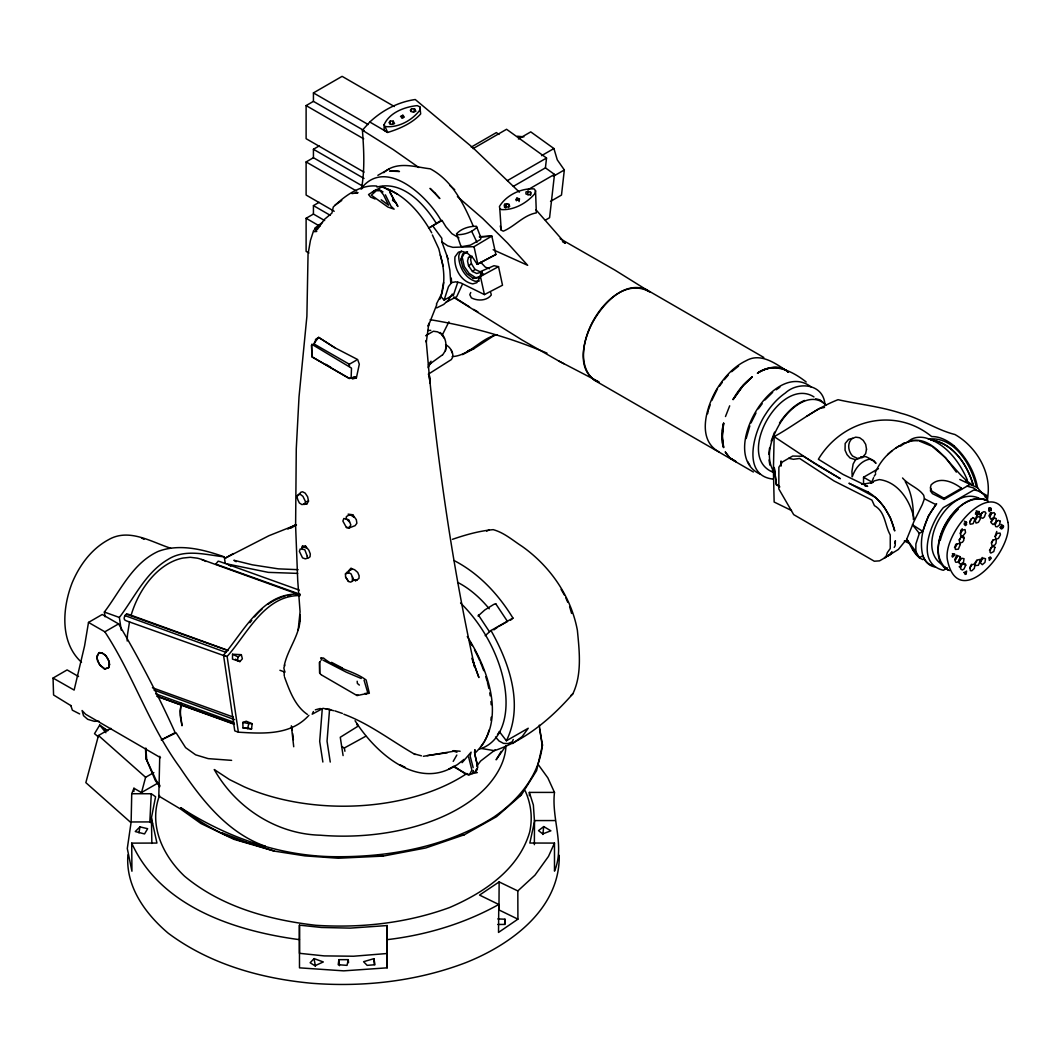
<?xml version="1.0" encoding="UTF-8"?>
<svg xmlns="http://www.w3.org/2000/svg" width="1061" height="1061" viewBox="0 0 1061 1061"><rect width="100%" height="100%" fill="white"/><g stroke="black" fill="none" stroke-linecap="round" stroke-linejoin="round"><path stroke-width="1.5" d="M299.454 939.661L299.454 925.152L321.403 927.473L350.316 928.123L387.172 925.55L387.185 967.831L343.684 970.855L299.494 967.844L299.454 939.661C235.104 931.054 160.49 906.903 131.71 843.137L156.935 843.057L151.431 817.845L155.582 796.758L151.272 793.734L131.736 793.734L131.14 821.97L127.293 848.521L131.935 871.24L131.71 843.137M384.122 124.667L384.122 130.344L387.716 132.439C399.612 128.805 412.265 123.275 420.673 113.938L419.891 106.869L417.212 105.623C404.718 106.816 389.52 112.532 384.122 124.667L387.716 132.439L369.812 122.015L362.411 130.185C363.843 149.654 365.011 169.535 361.456 188.831M387.185 967.831L387.172 925.55M781.029 465.66L781.029 460.978L781.095 465.925M133.925 791.453L133.938 788.243L141.445 792.567L157.917 783.071M517.821 890.935L499.134 881.916L498.962 909.927L517.914 919.158L517.821 890.935L534.969 875.153L548.497 856.386L554.479 843.084L529.837 843.031L534.505 821.519L533.365 805.02L529.346 792.408L554.479 792.408C551.349 818.88 565.181 845.577 554.492 871.161L554.479 843.084M499.134 881.916L479.545 895.086L498.776 904.476L498.524 932.42L517.914 919.158M935.497 567.065C929.396 566.295 924.582 561.455 922.765 555.739L919.356 557.701L915.829 551.428L915.882 543.975L919.356 533.391L922.752 531.428L928.388 515.885L936.624 503.736C925.762 517.609 918.853 535.938 922.354 553.63A42.917 24.124 -58.6 0 0 930.616 564.876L932.844 565.659M474.917 751.294L474.943 749.676L474.492 752.634M232.558 654.239L232.478 659.093L239.879 661.587L242.372 658.801L241.324 654.664L232.558 654.239L237.969 656.892L241.324 654.664M504.545 207.452L504.612 204.322L506.681 203.672L508.962 204.335L509.678 206.391L506.283 207.213L504.386 205.861L504.612 204.322M987.3 499.094C992.552 473.882 976.783 446.814 954.887 434.493C936.2 429.851 920.033 418.034 901.041 413.286C880.55 406.509 859.012 404.36 838.044 399.692C814.729 408.697 795.962 424.652 774.145 436.641L773.403 469.758L774.145 502.025L791.506 510.513M159.747 756.281L158.818 796.068L180.887 809.225L200.967 823.535L233.858 839.304L274.481 851.147L304.918 855.882L338.287 858.243L383.048 856.108L425.7 847.978L464.347 834.755L496.548 816.678L521.309 795.034L536.587 770.644L542.476 744.941L539.532 728.827M311.616 345.382L311.961 356.828L349.162 378.26L351.125 377.981L351.496 368.114L313.008 344.997L311.563 345.475L311.961 356.828L349.281 378.552L355.103 376.96L356.39 377.888L359.308 364.215L357.65 359.533L334.772 347.703L318.645 337.385L315.581 339.401L315.157 342.597M298.154 630.154L300.077 611.773L297.73 580.646L295.608 525.924L296.271 448.843L299.016 396.88L306.894 316.284L308.048 254.149L310.435 240.449L313.724 230.25M152.532 823.601L149.826 821.917L151.272 793.734M982.194 557.463L980.51 561.587M504.651 923.919L504.956 919.211L497.821 918.919M974.979 519.001L973.136 523.696L970.258 524.227L969.741 522.794L971.266 519.094L973.07 517.887L974.979 519.001L972.592 517.543M930.683 488.1L930.484 490.978L932.407 493.617L944.065 499.439L970.112 484.413L977.367 487.556L982.314 493.365M180.98 704.623L180.158 715.525L182.015 725.751L180.078 710.897L181.312 703.35M530.46 195.224L530.686 192.28L528.02 191.338L525.951 191.988L525.964 193.977L528.617 194.919L530.686 194.269L530.686 192.28M322.279 708.775L319.693 741.387L322.862 762.023M329.56 709.411L327.04 741.188L330.25 762.063M527.768 194.587L528.02 191.338M506.004 745.485C505.46 761.573 496.601 776.201 485.885 787.7A163.036 94.124 0 0 1 320.303 835.206C276.271 834.118 235.661 807.527 214.229 769.53L229.521 779.583L244.083 786.758A163.036 94.124 0 0 0 466.867 773.509M299.666 621.454L300.223 614.969C301.205 633.775 287.783 648.231 284.242 665.671M534.359 844.675L534.505 821.519M956.81 555.102L954.781 559.624M962.194 528.723L960.125 533.404M559.24 855.299C560.102 908.985 510.885 944.714 465.739 962.672C416.814 981.319 363.698 987.3 311.655 983.268C260.767 978.547 209.64 964.131 168.235 933.216C145.344 913.879 125.331 886.24 127.93 854.887M442.623 354.958L445.408 350.66C446.84 344.175 445.7 336.655 440.05 332.464M237.584 660.592L237.969 656.892M723.629 423.153L722.117 437.49L722.103 442.185L723.589 447.49L721.918 430.726L723.629 423.153L722.117 437.49L723.589 447.49M959.263 539.956L959.834 543.073L962.46 542.251L963.746 540.42L963.879 536.972L961.107 537.145L959.263 539.956L960.245 538.338M508.604 207.585L508.962 204.335M513.312 186.391L545.42 167.863L546.534 158.023L506.574 129.283L473.073 148.62M545.42 167.863L554.492 174.389L549.585 217.704L545.407 220.118M518.405 139.018L530.752 131.882L553.908 148.54L557.277 159.853L564.333 169.959L561.494 195.065L550.513 201.404M542.834 834.49L543.736 826.572L550.871 830.816L542.755 833.893L538.511 830.644L543.736 826.572M768.814 454.387L769.517 448.127M251.537 728.841L252.186 723.721L246.245 721.228L242.81 722.435L243.009 727.912L251.537 728.841L243.009 727.912M519.094 201.603L519.439 198.898L516.959 198.089L515.792 199.733L518.643 200.396L519.439 198.898M338.897 959.674L338.207 964.701L347.027 965.377L348.273 959.661L338.897 959.674L339.44 965.656M445.408 350.66L446.044 346.363M78.58 676.547L67.108 669.915L53.05 678.059L74.137 690.074L84.588 645.844L88.501 622.422L104.853 631.812C133.301 675.154 149.15 725.565 179.826 767.368C201.537 799.715 227.293 832.819 265.316 846.254C233.818 842.646 205.609 826.506 180.728 807.686C226.378 837.102 279.123 856.015 333.777 856.704C389.201 857.341 446.111 847.049 493.604 817.222C518.007 800.471 538.497 776.48 542.277 746.201L542.476 744.941M138.978 832.845L139.946 826.877L147.651 828.707L144.535 833.933L135.251 831.545L139.946 826.877M959.82 558.126L958.759 560.712M495.567 604.359L495.686 603.682L493.683 604.465L484.771 609.982L478.047 616.03M894.9 543.404L895.365 540.712L895.179 545.659L894.198 547.423M707.634 413.75L708.151 410.886M443.617 282.465L441.442 294.215L436.376 304.149M159.561 795.458C148.341 825.113 162.824 855.577 184.468 876.134C221.311 906.863 268.937 919.874 315.767 925.285C361.058 928.216 406.827 923.15 449.599 907.526C483.763 892.765 518.55 869.768 529.638 832.209A189.985 109.721 0.1 0 0 525.208 790.843M389.732 123.991L390.302 121.02L393.22 121.153L394.559 123.593L391.191 124.402L388.989 122.665L390.302 121.02M411.071 111.657L411.655 108.686L414.559 108.819L415.899 111.259L412.543 112.068L410.328 110.344L411.655 108.686M961.014 531.057L961.279 529.691M991.531 512.37L989.382 516.574M516.428 200.781L516.959 198.089M961.041 564.77L961.306 563.431M392.543 124.349L393.22 121.153M413.896 112.028L414.559 108.819M991.093 510.049L991.014 508.179L989.993 508.179L988.653 510.182L989.197 511.548L991.093 510.049L988.786 508.683M505.699 207.969L506.681 203.672M481.906 272.027L480.898 276.351L481.906 272.027L476.734 273.473L472.477 271.483L468.551 265.794L467.516 261.019L468.471 257.571L470.726 256.112M535.553 190.808L534.903 193.593C526.853 203.049 514.068 210.343 501.415 209.587L499.771 208.526L499.439 206.51C506.203 195.211 521.137 187.983 534.174 188.911L535.553 190.808L536.335 212.89C523.458 215.171 514.903 226.351 503.299 231.165L501.243 230.197L500.288 225.966M129.535 621.733L127.519 634.478A69.854 47.069 -70.2 0 0 127.201 641.003M971.478 564.24L969.714 567.914M247.571 728.642L248.818 723.562L252.186 723.721M448.922 321.801L442.251 335.09M746.162 438.564L749.835 425.872M965.749 565.168L963.958 569.041L962.34 570.009L960.537 568.842L961.186 565.646L963.441 563.457L965.324 563.815L965.749 565.168L962.234 563.444L960.072 567.356M110.835 728.376L98.474 735.512L85.848 782.647L130.569 822.302M141.405 793.018L145.609 777.302L153.845 772.554M457.808 282.107L453.498 294.945L444.108 300.091L441.111 296.828M990.656 512.702L988.998 515.752M940.218 540.553C943.216 528.67 949.568 517.688 958.335 509.134M228.248 650.459L128.328 614.253L126.445 614.173L124.853 615.566L124.11 618.152L124.535 619.783L126.219 620.791L225.051 656.03M352.438 581.242L350.581 582.118L348.485 581.455L345.594 577.051L345.435 573.948L347.186 572.038L351.045 573.829L353.499 579.346L352.438 581.242L352.358 576.746M725.485 416.535L729.689 405.819M471.442 256.749L470.62 259.481L471.455 263.765L474.983 269.388L480.102 271.735L494.002 265.714L498.524 266.629L502.503 285.223L484.426 294.587L460.726 282.889L455.673 281.828L450.753 282.756L449.877 270.303L446.946 255.436M346.204 518.657L346.363 516.588L348.711 515.195L351.125 515.275L354.042 517.251L352.703 514.757L348.114 514.147M479.426 236.643L491.827 236.086L495.872 254.481L477.211 264.348L473.166 258.128L467.344 253.155L462.835 251.55L458.445 252.16L454.957 256.868C453.816 268.274 460.938 281.762 472.821 283.897L476.827 282.69L480.447 276.483L483.498 274.056L481.243 273.513L479.081 277.65L473.339 278.433L466.973 273.698L462.888 267.465L460.872 259.706L462.676 253.924L467.583 251.961M311.563 345.475L312.014 344.069M473.392 770.485L472.397 773.482L468.71 775.127L453.1 766.506M131.047 615.446C135.569 600.287 143.288 585.951 154.389 574.585A69.854 47.069 -70.2 0 1 183.062 558.033L190.317 557.29L197.306 558.166A69.854 47.069 -70.2 0 1 205.927 561.468M708.655 409.4L710.141 404.917M992.897 539.93L991.518 542.768M302.385 546.203L306.191 547.927L305.581 546.163L302.385 546.203L301.762 548.033L305.581 546.163L308.87 550.208L310.303 553.948L310.051 556.773L307.955 558.325M776.427 484.89L774.238 467.53L776.427 484.89L779.835 486.893M462.251 284.666L456.694 296.709L446.044 302.213M978.799 513.856L979.131 511.429L977.247 511.667L976.253 513.391L977.446 515.062L978.799 513.856L975.669 512.264M284.892 665.022L283.831 667.992L284.892 672.144M922.911 559.638C914.383 556.243 911.532 546.322 906.678 539.333L913.906 521.561L922.261 504.665L924.423 498.776L923.707 495.275C918.375 487.662 908.561 485.076 902.54 477.98M966.491 524.505L966.12 522.118L964.224 524.373L965.444 525.593L966.491 524.505L964.197 523.139M980.722 560.181L981.292 558.656M348.79 528.033L350.873 525.009L348.764 519.757L343.844 518.511L342.875 521.097L346.416 527.476L348.79 528.033L355.103 525.672L356.881 523.245L356.31 519.625L352.703 514.757M771.175 441.164L774.57 432.119M982.115 512.463L980.483 515.367M131.736 793.734L133.938 788.243M751.016 422.954L755.976 412.994M955.377 545.381L955.842 544.227M460.872 259.706L464.546 252.81L467.225 252.107M873.601 477.649L871.81 482.026L863.535 477.251L878.442 468.644M401.708 118.01L402.848 115.251L404.321 117.121L402.053 117.638L400.501 116.418L402.848 115.251L402.968 118.036M439.877 299.149C445.567 285.21 444.586 269.176 440.288 254.958M444.108 300.091L448.498 286.589L451.588 282.637L451.283 278.101M996.743 521.057L994.86 524.094M991.372 547.304L989.462 550.341M470.752 292.544L469.798 294.679L471.363 297.849C477.649 301.152 486.628 300.979 491.27 295.038L490.819 292.73M436.761 304.706L428.206 326.257L428.869 323.273L426.31 342.106L426.177 340.581L429.984 383.207L429.095 373.326C439.055 471.933 453.326 570.367 474.691 667.13L472.715 660.181L478.909 677.555L471.813 658.311M313.419 711.52L312.199 714.186L323.207 708.257M960.629 558.855L958.693 561.972M992.857 518.763L990.921 521.879M513.285 739.477L512.171 741.864L508.113 743.562L503.484 743.376L499.055 741.002L495.514 737.01M971.372 518.802L969.701 521.588M428.113 367.716L429.864 364.003L442.304 354.971M956.743 544.094L954.489 547.436M976.783 560.208L974.515 563.55M711.825 400.488L717.461 388.87M499.267 731.506L506.402 740.764C524.001 705.088 509.28 662.886 490.978 630.513L512.954 618.099C498.498 594.439 479.002 573.391 454.135 560.579M875.232 472.715C879.993 461.508 888.495 452.052 899.065 446.044M954.701 555.022L952.526 557.118L951.982 556.163L953.096 553.935L954.555 553.908L954.701 555.022L952.393 553.63M1003.361 525.739L1001.12 526.786L1001.067 528.789L1003.481 526.879L1003.361 525.739L1001.04 524.373M966.16 573.802L966.611 571.07L964.409 572.555L965.178 574.425L966.16 573.802L963.892 572.409M477.437 768.946L476.031 771.533L473.392 772.381M307.027 503.803L308.512 501.084L307.624 496.787L305.197 493.14L302.597 491.8L300.953 492.185L296.855 496.561L297.902 499.956L299.374 502.954L301.841 504.559L307.027 503.803L303.698 503.789L304.653 503.842M481.8 748.549L494.386 750.657C525.633 740.233 551.362 718.31 572.847 693.814C582.131 674.464 579.399 651.215 577.383 630.327C571.083 596.388 550.168 566.269 522.184 546.442C512.808 540.407 504.161 532.622 493.179 529.651C479.214 530.924 465.686 534.784 452.463 539.32M859.304 458.405L855.551 459.718L853.11 464.081L851.93 471.402L852.262 476.8C854.954 468.79 860.776 460.925 869.49 459.201L873.919 460.726L875.988 463.352L871.983 459.678L865.948 456.654L860.643 456.8M453.206 761.387L456.827 755.047M360.912 188.885C385.342 156.604 427.742 196.272 441.044 220.463L442.079 220.516L445.978 226.868L451.906 233.672L458.922 237.903M304.096 504.545L305.634 501.893L308.512 501.084M733.085 399.506C737.753 390.78 744.292 382.902 752.183 376.947L743.098 385.607L733.085 399.506L743.098 385.607L752.183 376.947M501.163 751.413L496.124 759.809L504.824 747.421M107.784 730.777L99.721 725.087L94.522 733.668L98.142 736.745M955.895 558.988L956.863 557.383M320.992 660.274L321.748 659.067L320.674 657.913L323.525 658.045C335.966 668.695 353.34 670.446 366.151 680.021L369.347 693.244L365.607 693.96M348.751 571.574L351.019 568.364L354.653 569.77L357.716 572.423L359.135 575.791L358.963 578.484L355.501 580.712L353.446 579.638M121.233 630.062L119.362 617.462C134.495 597.595 145.49 572.807 167.771 559.585C184.959 548.471 205.609 554.784 224.282 556.879L225.211 563.179M476.88 227.187C472.079 232.412 464.055 234.879 457.026 234.667L456.575 233.752C461.402 228.553 469.4 226.099 476.429 226.272L480.978 237.783L480.474 239.547L470.355 245.144L462.012 246.629L460.66 245.489L456.575 233.752M874.198 476.203L875.763 473.909M105.066 616.773L104.363 612.051C120.49 590.685 132.453 563.232 158.142 551.428C179.442 543.312 203.619 549.492 224.282 556.879M475.66 770.392L477.808 767.328L474.904 754.305M779.477 423.034C785.737 413.591 793.88 405.037 804.424 400.461M719.398 386.257L722.302 382.331M724.252 379.719L728.363 374.944M758.35 408.817L762.169 403.737M296.855 496.561L298.353 494.585L300.435 494.426L302.929 496.349L305.634 501.893M975.032 520.182L976.796 515.659M995.072 536.296L996.77 531.442M462.105 762.66L471.097 752.156L470.129 755.962L473.166 767.633M476.694 766.148L480.699 760.976L495.076 749.915M497.476 734.464L499.452 731.918M979.926 514.797L980.908 513.537M249.932 622.688L251.736 620.38M308.884 715.326C290.727 735.538 262.982 733.682 238.367 732.183L234.76 730.883L223.526 655.154C243.937 631.454 262.796 591.507 299.945 594.226M238.367 732.183L227.12 656.454C247.346 633.815 264.534 595.062 300.17 595.566M428.432 364.454L431.018 361.204M904.396 542.012L898.335 549.479L884.224 558.166M888.641 555.606L892.049 551.839L890.511 554.532L884.901 557.211M428.233 366.098L431.018 363.101M314.069 958.6L310.144 962.751L314.892 965.749L323.313 961.956L314.069 958.6L315.435 966.332M348.22 571.15L351.019 568.364L351.867 569.532L349.878 569.903M765.034 399.931L772.633 392.371M731.626 371.708L738.589 366.085M477.211 264.348L495.872 254.481M464.002 759.397L457.278 764.702L448.723 769.172L454.055 766.4C416.151 789.795 374.427 751.559 355.064 720.711M321.549 674.982L357.066 695.578L366.536 693.589L367.703 692.528L364.069 680.207M320.952 674.624L319.666 673.085L319.56 662.25L320.369 661.534M485.209 635.698L490.978 630.513M570.725 695.684L572.847 693.814M510.606 620.141L512.954 618.099M892.168 450.66L887.672 454.559M900.55 446.124C930.789 423.724 950.855 471.561 971.929 484.612M472.477 271.483L474.983 269.388M369.812 122.015C382.358 110.238 398.127 101.989 415.249 99.522L473.087 147.89L519.399 192.16M376.244 189.548L368.538 194.561L370.568 197.054L375.09 198.991M322.451 222.359L314.785 228.208L315.502 230.356L317.332 229.521L324.401 219.415L331.907 213.102L333.287 206.988C344.467 196.126 360.103 184.322 376.841 186.073M806.625 416.31L819.012 408.618L824.516 407.424M512.596 743.562L522.158 736.573L528.245 728.231L506.402 740.764M493.895 629.876L497.596 627.184M907.951 441.681L911.094 439.426A50.384 29.071 59.9 0 1 925.139 437.795C945.51 443.034 959.436 461.615 967.393 480.116L965.258 481.217M776.254 389.785L779.862 387.185M452.238 356.576C469.307 355.806 480.421 338.287 497.132 334.745M468.551 265.794L471.455 263.765M335.037 205.158L341.761 200.476M870.895 483.339L874.463 480.872L879.317 479.585C898.68 481.973 910.855 501.787 914.158 519.545M383.711 172.691C396.88 160.582 414.864 167.041 430.302 168.832C452.556 180.728 463.776 204.083 473.325 226.272M462.543 354.613L473.935 348.684L494.771 335.077M474.652 753.429C507.662 722.554 488.325 669.239 467.278 636.56M959.184 566.773L960.311 566.03M428.286 374.201L451.283 359.613C455.368 354.759 450.593 346.947 445.567 344.679M498.789 626.428L507.45 621.494M357.438 724.186L357.769 726.361L340.276 737.262L343.088 755.591M428.604 228.168L441.044 220.463M757.474 373.14C766.334 367.093 779.716 364.109 788.35 372.186C779.556 364.122 766.572 367.716 757.474 373.14C773.615 361.536 792.434 371.191 806.201 382M895.789 448.06L904.37 442.808M428.644 228.168L442.079 220.516M432.636 225.754L441.827 238.274L441.88 241.881L447.742 245.847L452.888 247.346L474.028 246.682L491.827 236.086L479.453 237.107M425.673 335.753L433.405 331.231L437.57 331.841L441.416 334.149L444.426 338.432M364.003 130.556L313.433 101.365L313.433 92.904L342.106 76.352L394.374 106.524M364.003 172.107L306.112 138.699L306.112 105.583L313.433 101.365M362.597 186.099L313.433 157.718L313.433 149.256L319.162 145.954M334.202 211.272L306.112 195.052L306.112 161.935L313.433 157.718M324.666 220.555L313.433 214.07L313.433 205.609L319.162 202.306M308.923 253.022L306.112 251.404L306.112 218.287L313.433 214.07M471.243 147.094L496.376 132.585L498.962 134.455M541.561 155.662L553.908 148.54M507.45 180.582L546.534 158.023M527.98 189.707L554.492 174.389M553.351 176.298L564.333 169.959M88.501 622.422L102.227 614.491L118.58 623.881C139.389 659.067 158.341 695.366 175.158 732.62L161.232 739.941L176.153 732.872L185.595 747.634L195.622 754.822L208.195 758.628L231.616 760.366M104.853 631.812L118.58 623.881M961.425 488.259C953.242 481.919 939.688 476.097 931.094 484.89L930.364 487.781L931.903 491.19L944.038 498.285L961.425 488.259L961.452 489.4M985.165 497.025L987.3 495.792L987.579 501.826M947.486 567.887L943.348 570.288C914.648 563.351 930.404 522.715 943.348 507.596L973.746 490.049C980.125 490.341 985.682 494.97 987.698 500.938M287.863 529.081L294.865 525.089M377.862 175.33L389.162 168.964M334.772 347.703L318.645 337.385L313.685 343.751L349.308 364.241L356.271 360.302M233.301 553.577L224.839 558.351L268.964 535.699L296.351 524.797M290.741 528.192L296.443 524.996M341.562 746.506L344.334 747.992L365.793 736.228M498.524 266.629L480.447 276.483L484.426 294.587M355.501 580.712L357.225 579.797L355.011 580.088M436.708 307.889L443.71 304.441L448.339 300.236L452.238 294.069L453.498 294.945M498.776 904.476C464.4 923.64 426.204 935.059 387.199 939.648M486.641 531.137L488.988 530.049M904.41 443.273L912.38 440.594L918.176 440.766M315.316 709.836L320.303 708.483M519.094 795.989L521.309 795.034M473.935 348.684L467.715 350.873M345.435 573.948L348.499 572.741M468.471 257.571L472.238 256.271M473.339 278.433L479.572 276.669M904.29 541.044L906.585 540.354M373.91 958.667L363.578 961.704L367.159 965.364L374.984 964.728L373.91 958.667L374.268 964.635M352.411 378.949L356.39 377.888M454.453 751.148L423.379 756.307M372.464 191.948L382.504 186.564L388.193 189.919M351.125 377.981L355.103 376.96M852.606 438.365L848.628 439.334L845.166 443.498L845.047 450.196L847.049 454.665L850.033 457.954L855.551 459.718M376.947 187.041C402.464 180.237 424.095 203.818 436.323 223.38M928.335 439.135C954.038 435.846 971.279 464.532 976.239 486.389M472.026 773.655L477.317 772.58M975.961 499.267L982.473 499.068M447.437 752.713L426.999 755.657M861.797 484.373L873.07 482.397M351.96 193.606L358.034 192.678L355.011 193.129M450.753 282.756L451.588 282.637M314.335 231.683L316.762 231.457M387.119 953.507L353.565 956.226L324.215 955.895L299.467 953.308L299.454 925.152M479.4 280.94L475.129 281.258C464.784 277.757 458.896 266.722 458.737 256.218A18.554 10.729 60.1 0 1 461.482 250.847M427.649 330.541L430.766 330.342M297.664 573.391L268.314 572.37L227.359 564.001M460.567 834.914L464.347 834.755M98.925 721.215L94.31 721.321L87.692 719.318L83.501 715.658L82.082 710.512L85.596 714.252L160.503 757.66M497.808 924.463L505.036 924.436L504.956 919.211M131.14 821.97L149.826 821.917M534.452 820.577L555.142 820.564M346.416 527.476L349.944 527.516M773.336 479.108C741.148 475.912 753.774 431.35 765.71 414.015A49.681 28.713 -60 0 1 785.339 393.008C797.806 381.376 822.195 383.485 824.782 402.888M357.769 726.361L357.013 723.629M298.075 569.677L278.353 568.855L252.319 564.823L233.884 560.261L236.179 561.72M904.861 540.924L908.07 541.15M931.094 440.036C952.844 442.928 966.903 464.479 972.95 483.935M453.644 750.657L460.129 751.241M517.41 136.219L523.909 136.856M356.629 695.021L358.247 695.194M364.891 693.403L366.536 693.589M865.06 485.991L867.633 486.349L843.071 474.453L818.376 459.254C842.129 419.599 894.635 406.416 931.704 436.588A47.175 27.851 61.2 0 1 954.277 446.018M385.713 126.591C398.87 127.837 412.875 119.986 420.355 109.389L419.891 106.869M967.048 486.163L973.282 487.848L976.173 489.784M323.844 708.536L330.727 709.69M430.169 319.679C470.209 326.311 509.585 337.279 546.972 353.127M931.041 439.864C953.003 443.233 967.513 464.798 973.07 484.877M242.81 722.435L248.818 723.562M378.445 855.153L383.048 856.108M788.747 458.312L793.429 459.294L799.636 458.458L834.079 480.978L871.917 500.089L874.436 505.646C885.511 511.813 884.728 525.381 890.259 534.969L890.259 548.497L887.354 552.595L885.842 557.224L879.556 560.845L874.317 561.229L793.694 514.638L778.827 488.962L778.867 467.251L782.461 461.933L792.673 456.044L803.389 456.296L840.352 478.723L818.031 465.646M452.835 750.843L456.906 752.249M325.886 708.775L333.605 710.684M815.71 398.777L819.994 399.864L825.975 404.891M414.148 753.867L421.442 755.817M919.635 441.177L931.253 445.952M599.147 382L558.656 360.952L522.304 340.143L453.511 297.266M170.781 548.272C151.086 541.892 128.872 527.715 108.315 539.824C91.365 549.001 79.469 565.327 72.148 582.834C62.32 608.086 59.721 642.475 81.525 662.289M274.481 851.147L247.903 842.792L221.895 832.713M772.328 471.92C735.14 455.951 780.724 375.753 813.973 396.92M983.627 499.439L985.934 500.195M334.905 710.883L342.398 713.43M381.43 186.855C404.188 193.579 420.435 212.863 431.708 232.836M299.918 594.253L215.741 564.12L218.168 561.189L220.038 561.654L299.282 590.128M156.683 696.135L234.322 723.92M126.445 614.173L227.876 650.552M201.736 559.492L298.99 594.598M279.918 670.287L284.587 671.971M104.363 612.051L119.362 617.462M223.526 655.154L227.12 656.454M158.036 696.706L234.415 724.345M152.439 687.753L233.248 717.05M124.853 615.566L225.834 652.316M155.649 693.788L233.951 722.276M153.991 690.048L234.627 719.663M489.519 268.725L485.328 267.133L480.699 262.253M985.51 499.718C967.738 493.789 952.566 511.813 944.953 525.725A42.838 24.788 -60 0 0 940.404 536.521C936.836 547.874 935.855 565.778 949.542 570.539M382.981 191.908L378.697 189.322M361.244 678.496L346.363 672.21L322.955 660.101M598.232 381.88C574.266 371.138 583.749 337.358 594.147 319.785C604.332 302.69 624.452 280.635 646.414 289.613L763.84 357.477M343.857 714.225C369.705 723.827 391.549 741.055 415.169 754.53M760.339 474.187C716.971 455.275 773.071 357.942 810.962 386.827M493.14 249.733L527.675 265.316L507.582 243.088L482.715 218.513L457.41 196.603M985.961 500.036C955.576 490.036 920.921 550.566 947.884 569.837M904.967 541.322L909.131 543.312M729.689 457.835L735.79 461.508L729.689 457.835L725.339 452.052L729.689 457.835L735.79 461.508M959.794 479.466L970.112 484.413M361.522 188.036L362.504 188.513M960.775 536.601L964.303 538.378M400.05 764.769L405.262 767.408M924.423 498.776L935.484 504.399M79.655 713.934L72.347 710.18L70.848 705.446M331.549 662.356L342.464 668.059M975.324 513.935L977.446 515.062M558.656 360.952L563.842 363.737M388.419 189.269L397.543 194.229M785.259 369.865C773.946 362.371 759.848 352.809 746.148 360.7C733.217 366.841 723.483 378.087 716.188 390.156C706.122 407.782 696.6 439.639 718.894 451.853M235.449 659.186L239.879 661.587M976.226 510.779L979.29 512.45M560.102 238.712L614.942 270.131L648.589 291.099M71.22 705.844L53.567 694.982L53.05 678.059M562.463 241.696L565.314 243.327L535.898 209.707M313.433 92.904L368.207 124.535M979.33 491.19L987.3 495.792M306.112 105.583L363.698 138.832M313.433 149.256L364.003 178.447M306.112 161.935L356.682 191.126M313.433 205.609L330.289 215.343M714.597 449.599L594.147 380.13C561.415 353.578 611.003 268.857 649.69 292M306.112 218.287L318.751 225.595M732.727 460.05L753.376 471.999M964.476 521.176L966.81 522.529M714.862 449.665L732.117 459.692M978.746 498.086C949.913 485.129 914.861 544.943 940.921 563.762M988.998 507.635L991.319 509.001M999.767 527.45L1002.061 528.816M1000.563 526.747L1002.857 528.099M325.873 364.347L330.78 367.265M473.71 309.414L477.927 311.921M1001.186 525.487L1003.481 526.879M776.599 484.4L778.96 485.885M362.411 130.185L393.286 149.614L418.87 167.532M454.148 297.173L469.506 306.894M228.486 564.717L230.754 566.163M141.352 537.688L144.004 539.373M307.358 714.411C295.011 706.029 289.494 690.578 284.547 677.104M816.758 464.864L774.145 436.641M922.752 531.428L912.473 524.731L919.356 533.391M915.046 550.725L912.473 549.054L919.356 557.701M102.798 727.939L106.71 730.498M475.607 277.637L468.989 273.274L464.294 266.523L462.397 258.115M392.557 200.118L395.939 202.426L397.875 206.471L390.01 192.691M455.501 767.143L465.925 774.318L469.652 774.344L471.906 770.1L468.63 757.09M932.553 446.721L945.63 457.782L956.359 472.132M392.557 200.264L395.05 202.014L389.48 190.874M381.217 199.8L388.565 205.184L383.498 194.839L380.236 190.741L376.35 190.701L371.35 195.171L387.875 207.041L394.122 209.15L391.045 206.325L385.382 194.826M944.489 567.356L946.425 568.948M359.361 685.088L357.371 683.417L357.186 681.242M786.373 370.514L788.35 372.186M449.824 185.503L454.705 189.68M98.474 735.512L145.609 777.302M825.405 404.453C809.782 390.289 788.853 409.082 780.379 422.795C771.824 436.84 764.358 456.363 773.801 471.694M346.045 518.524L349.546 521.999M945.072 567.051L947.128 569.173M954.277 446.058C966.292 457.158 974.847 472.039 977.645 488.219M772.262 470.739L774.318 473.166M345.594 577.051L348.485 581.455M906.678 539.333L915.829 551.428M99.721 725.087L105.901 732.74M159.919 785.538L156.391 780.79L145.927 758.336L145.529 748.549M159.826 786.692L155.317 780.485L145.927 758.336M537.675 763.814L547.847 777.872L554.479 792.408M495.686 603.682L506.906 620.566M478.392 615.022L489.32 631.534M747.607 461.575L749.795 465.195M561.083 589.399L564.386 595.022M905.245 481.628C911.903 493.047 913.601 506.521 913.375 519.532M432.371 234.945L438.75 248.698L443.1 266.059M471.668 231.271L476.946 242.24M565.831 597.874L567.715 602.197M441.88 241.881L448.034 258.884M451.283 350.475L452.092 352.822M319.56 662.25L319.666 673.085M569.598 606.534L571.587 613.404M474.744 754.079L477.41 765.26M474.028 246.682L477.742 263.844M344.334 747.992L344.918 751.254M769.013 459.97L769.875 465.129M539.293 725.14L542.277 746.201M291.961 727.289L292.319 730.419M292.664 733.549L293.38 739.796M291.337 725.79L293.725 746.745M348.273 959.661L348.525 962.659M145.861 748.085L146.697 759.663M499.771 208.526L501.243 230.197M349.308 364.241L349.44 366.483M944.038 498.285L944.065 499.439M284.149 671.533L284.242 675.99M151.431 817.845L151.856 843.455M529.346 792.408L529.386 795.723M863.535 477.251L863.535 483.723M254.454 616.905A69.854 47.069 -70.2 0 1 262.054 609.067M267.863 604.412A69.854 47.069 -70.2 0 1 281.245 597.356M282.478 596.932A69.854 47.069 -70.2 0 1 284.932 596.229M287.385 595.685A69.854 47.069 -70.2 0 1 290.648 595.208M469.665 641.454A94.893 54.787 60 0 1 472.172 645.685M474.532 649.995A94.893 54.787 60 0 1 479.532 660.234M480.182 661.719A94.893 54.787 60 0 1 483.723 670.671M485.739 676.653A94.893 54.787 60 0 1 487.052 681.122M487.45 682.608A94.893 54.787 60 0 1 488.869 688.523M489.731 692.899A94.893 54.787 60 0 1 490.209 695.791M490.925 701.493A94.893 54.787 60 0 1 491.19 704.756M491.19 717.223A94.893 54.787 60 0 1 490.925 720.167M489.055 730.114A94.893 54.787 60 0 1 484.466 741.44M483.723 742.687A94.893 54.787 60 0 1 481.309 746.162M460.567 603.046A94.893 54.787 60 0 1 505.169 689.637A94.893 54.787 60 0 1 479.691 749.013M457.596 582.37A81.525 47.069 60 0 1 489.254 608.815M960.258 556.786L959.316 560.526L957.115 562.343L955.616 562.118L955.112 560.579L956.107 557.595L958.123 555.818L960.258 556.786M1000.324 521.256L999.382 524.996L997.181 526.813L995.682 526.588L995.178 525.049L996.173 522.065L998.202 520.288L1000.324 521.256M1007.95 522.423C1013.839 549.77 958.932 612.303 947.619 560.898C940.828 533.033 997.579 469.347 1007.95 522.423M960.285 544.439L958.348 549.174L955.444 549.426L955.086 547.755L957.102 544.081L959.462 543.325L960.285 544.439M975.231 520.513L976.027 523.086L978.388 522.33L980.298 519.041L979.489 516.468L977.141 517.224L975.231 520.513M995.258 536.627L996.067 539.2L998.414 538.444L1000.43 534.771L1000.085 533.099L997.181 533.338L995.258 536.627M980.311 560.566L978.388 565.288L975.47 565.54L975.125 563.868L977.141 560.195L979.489 559.439L980.311 560.566M994.953 547.357L993.772 551.548L990.841 553.06L989.9 552.065L990.961 548.086L993.149 546.428L994.953 547.357M960.656 532.98L960.563 535.129L962.937 535.924L965.537 532.582L965.046 529.598L962.778 529.983L960.656 532.98M307.292 556.256L307.199 558.298L305.289 558.842L302.544 557.874L299.374 551.349L300.197 548.988L304.732 549.611L307.292 556.256M109.323 661.852L108.792 667.674L104.257 668.96L99.336 664.305L96.776 657.873L98.7 653.006L102.36 653.085L105.768 655.579L109.323 661.852M991.465 542.9L992.062 545.951L994.688 545.129L995.974 543.298L996.306 540.076L995.311 539.359L993.202 540.142L991.465 542.9M969.926 567.914L970.391 570.646L971.783 570.791L974.343 568.404L974.86 565.075L974.091 564.2L972.022 564.731L969.926 567.914M985.735 513.179L984.409 516.932L982.831 518.245L980.762 517.728L981.04 514.36L982.194 512.755L983.733 511.707L985.165 511.932L985.735 513.179M995.032 514.174L993.812 517.582L990.616 519.108L989.833 516.893L991.65 513.431L994.091 512.596L995.032 514.174M866.519 449.241L865.657 453.631L862.235 457.676L857.368 458.392L852.606 456.071C848.163 451.363 846.943 443.339 851.996 438.604L855.697 437.159L859.609 437.716L863.243 440.395L865.696 444.387L866.519 449.241M980.934 560.831L980.483 563.006L982.314 564.664L984.94 562.449L985.55 558.762L983.494 558.099L980.934 560.831M959.423 561.03L958.985 562.927L960.842 564.677L963.454 562.463L964.038 558.683L961.611 558.245L959.423 561.03M991.637 520.938L991.213 522.848L993.069 524.585L995.682 522.37L996.279 518.63L994.542 517.887L991.637 520.938M109.588 664.597L108.633 667.541L105.172 668.987L100.357 665.632L97.559 661.003L96.922 656.016L99.469 652.528C105.45 653.152 109.031 659.04 109.588 664.597M989.131 557.807L989.343 560.38L991.292 558.139L990.218 556.919L989.131 557.807M320.037 225.622L314.706 229.468L320.077 225.608M395.886 170.887L389.692 171.086L399.453 171.484L395.886 170.887M867.991 491.946L848.959 483.232L875.816 497.609L879.688 501.561L884.065 506.933L890.418 517.848L894.728 530.938C890.895 515.288 881.93 500.487 867.991 491.946M435.368 193.407L430.023 188.367L439.838 198.566L435.368 193.407"/></g></svg>
